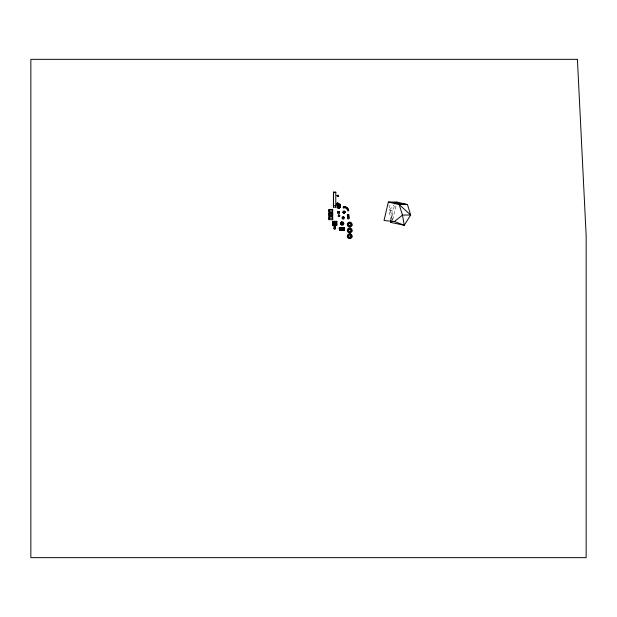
<?xml version="1.0" encoding="UTF-8"?>
<svg xmlns="http://www.w3.org/2000/svg" width="617" height="617" viewBox="0 0 617 617"><rect width="100%" height="100%" fill="white"/><g stroke="black" fill="none" stroke-linecap="round" stroke-linejoin="round"><path stroke-width="0.46" stroke-dasharray="3.08 2.31" d="M391.139 219.729L392.196 210.706L395.15 205.206M392.759 219.583L396.191 204.829M390.592 220.531L389.366 210.042L394.348 204.721M389.366 210.042L392.196 210.706L392.543 220.5M388.957 204.829L392.335 219.583"/><path stroke-width="0.93" d="M343.268 227.742C340.892 225.575 343.785 235.046 343.268 227.742L342.504 227.719L343.237 227.742M341.841 222.367L342.427 223.354L341.841 224.657M337.568 207.003C336.157 207.335 339.111 208.654 339.882 207.682C340.908 206.363 339.211 208.191 339.874 206.95M337.198 204.428L337.568 206.734C337.013 206.595 337.46 203.834 337.568 205.8M337.592 205.021L337.584 204.528M337.568 207.682L337.568 206.911L337.568 207.59M340.445 227.665C339.311 231.468 342.327 231.005 341.186 227.472C339.466 226.994 342.103 228.167 340.445 227.688L341.216 227.688L340.545 227.673M344.147 211.909L343.962 212.456L343.854 211.924L344.363 212.094L343.854 211.924A1.049 1.049 0 0 1 344.301 211.916C344.07 213.012 343.546 211.33 344.394 211.839M337.568 204.983L337.545 204.528M333.442 207.104L333.442 192.118L335.779 192.118L335.779 207.104L333.442 207.104L333.442 192.118M339.874 205.862C340.098 208.245 340.792 204.304 338.34 205.901M334.468 227.125L334.769 225.583L334.877 227.125L334.468 227.125L334.476 225.506M339.882 205.901L340.291 205.515L339.882 205.129L339.874 206.703L339.82 205.978M334.044 224.819L334.807 223.223L335.293 228.807L334.052 228.814L334.044 224.819L333.126 224.172L334.044 225.753M334.252 224.827L334.669 223.385L335.139 228.807M343.098 218.41L343.083 217.261L343.738 217.747L342.821 218.295L343.083 217.261M391.031 220.631L390.816 222.436L404.266 225.267L410.66 214.994L407.482 204.543L396.831 202.06L388.324 202.06L384.036 220.5L394.417 221.542L404.266 225.267L402.477 215.071L399.191 204.589L388.324 202.06L407.482 204.543L399.191 204.589L410.66 214.994L402.477 215.071L394.417 221.542M343.237 217.261L343.253 218.403M337.052 195.751L337.322 195.327M338.162 195.751L337.322 195.998M343.623 212.155L343.978 211.785M335.077 225.321L334.807 223.223M335.779 192.118L335.717 192.573L333.566 192.573M348.412 214.616L348.412 215.04M348.428 215.896L348.458 215.695M348.536 217.361L348.536 216.945M338.772 216.39C338.309 213.737 341.062 216.181 339.18 216.436C337.923 216.868 337.908 214.755 339.149 215.225M338.039 206.302L338.432 206.178L338 204.751L337.607 204.875L338.448 206.279L338 204.751M339.82 207.674L339.82 206.919L339.882 207.682M343.769 212.325L344.363 212.094M343.831 211.947A1.049 1.049 0 0 0 343.823 212.364L343.87 212.425A1.049 1.049 0 0 0 344.286 212.418L343.978 212.047M338.347 206.255L337.607 204.875M337.738 213.058L337.738 211.855L339.473 211.855L339.473 213.058L337.738 213.058L337.738 211.855M339.682 216.043C339.89 214.415 337.584 215.919 339.18 216.436M342.952 218.372L343.746 217.901M342.45 224.657L342.45 222.367M343.384 217.3L343.229 217.824L343.738 217.747M343.862 212.51L344.456 212.063M337.607 206.309L337.19 208.091L337.877 207.196L336.72 203.379L337.908 203.016L339.072 208.5L337.877 207.196M337.908 203.016L336.72 203.379M395.991 203.633L396.831 202.06M338.98 215.51L338.571 214.855M339.473 213.058L339.473 211.855M342.821 218.295L343.121 217.894L342.597 217.917M343.515 217.369L342.597 217.762M337.144 195.412L338.209 195.265L337.908 196.399M337.322 195.543L338.17 195.766M338.147 196.137L338.139 195.319M341.309 224.349L342.42 223.354L342.983 224.349M342.983 222.675L342.474 223.323L343.291 223.207M335.293 225.745L336.203 224.164L335.293 224.819M391.965 221.148L390.816 222.436L390.592 220.531M343.854 211.006L343.507 211.662A2.422 2.422 0 0 0 343.499 212.618L343.823 213.312M334.692 224.079L334.206 228.807M334.052 228.814L335.139 228.637M343.623 217.477L343.191 217.77L343.7 217.608M342.713 218.194L343.114 217.878L342.636 218.063M333.712 223.616L333.712 225.336L332.648 225.336L332.648 221.387L336.897 221.387L336.897 225.336L335.833 225.336L335.833 223.616M338.255 216.706L339.211 216.127M341.563 222.999L341.995 222.752M343.291 223.817L341.864 223.678L342.42 223.354M342.296 224.272L342.728 224.025M341 223.817L342.15 223.755M334.568 225.753L334.877 225.776M345.065 212.541L344.541 212.742A2.422 2.422 0 0 1 343.584 212.757L342.844 212.109L343.623 211.6A2.422 2.422 0 0 1 344.579 211.592L345.242 211.916M339.396 216.305L338.934 216.39M345.003 211.816L344.857 212.464L345.15 211.94M343.823 212.202L344.332 211.978A1.049 1.049 0 0 1 344.325 212.395L344.209 212.31M343.731 206.734L343.168 206.834L343.345 207.852A3.509 3.509 0 0 1 347.687 210.898L348.713 210.721C348.482 208.322 346.114 206.44 343.731 206.734A4.543 4.543 0 0 1 348.613 210.15M343.345 207.852L343.839 207.767M337.892 196.291L337.175 195.89M338.34 205.021C341.525 205.939 340.067 202.762 337.568 204.25M334.877 225.629L334.46 225.637L334.861 225.513L334.877 227.125M338.34 205.129L339.882 205.129M333.566 205.361L335.717 205.361L335.779 207.104M337.931 206.656L338.532 207.266M332.694 209.479L329.085 209.479L329.085 212.248L332.694 212.248L332.694 209.425L328.954 209.425L328.954 212.31L332.694 212.31M329.085 210.867L332.694 210.867M337.746 212.132L339.265 212.155M339.126 212.526L338.147 212.526M337.746 212.718L339.265 212.757M332.694 213.212L329.085 213.212L329.085 215.981L332.694 215.981M329.085 214.593L332.694 214.593M332.694 216.883L328.954 216.822L328.954 219.706L332.694 219.652M329.085 218.264L332.694 218.264M332.648 221.387L336.897 221.387M335.833 224.85L334.707 224.85L335.833 225.112M343.993 213.305C344.471 212.441 343.384 214.114 344.648 212.68A2.422 2.422 0 0 0 344.664 211.724L344.471 211.199M337.746 196.314L337.198 195.898M341 223.207L341.818 223.323L341.309 222.675M338.964 215.24L339.365 215.302M339.065 206.834L340.137 207.196L338.795 205.947M343.708 218.048L343.191 217.901L343.63 218.179M342.628 217.616L343.152 217.77L342.944 217.3M342.296 222.752L342.728 222.999M341.872 223.67L342.42 223.67M341.563 224.025L341.995 224.272M342.705 217.485L343.137 217.77L342.813 217.377M335.293 228.807L334.83 228.807M343.53 218.287L343.206 217.894L343.399 218.364M338.239 207.297L338.71 207.721L338.718 206.417M339.072 208.5L338.71 207.721L338.795 208.585M337.761 203.062L338.887 208.384L336.867 203.332M337.468 203.695L337.8 204.79L337.46 203.703M334.522 223.223L334.645 224.079M339.882 205.021L339.882 204.25L339.882 206.734M337.568 206.001L337.592 206.734M334.676 227.149L334.669 228.282M348.782 216.822L348.721 217.485M348.674 214.5L348.597 215.171M348.574 215.487L348.574 216.312M348.644 216.737L348.644 217.562M348.644 218.21L348.644 218.619M348.52 214.415L348.52 215.24M342.882 223.261L342.882 223.763M341.409 223.261L341.409 223.763M336.674 225.336L336.674 223.616L332.856 223.616L332.856 225.336M336.365 221.727L336.365 225.336M335.609 223.616L335.609 222.668L333.951 222.668L333.951 223.616M333.18 221.727L333.18 225.336M332.694 216.822L332.694 219.706M329.085 216.883L329.085 219.652M340.222 227.55C341.101 234.807 337.414 226.038 340.222 227.55M342.25 227.604C343.129 234.861 339.443 226.092 342.25 227.604M344.325 227.658C345.212 234.915 341.517 226.146 344.325 227.658M342.952 212.109C343.16 213.32 343.414 211.215 342.952 212.109M339.874 204.289L339.82 205.014L339.82 204.258M337.468 195.682L338.016 195.82L337.468 195.682M349.268 226.177L349.083 226.886A2.399 2.399 0 0 1 347.302 224.573L348.034 224.573A1.666 1.666 0 0 0 349.268 226.177M350.325 222.251L350.132 222.961A1.666 1.666 0 0 1 351.366 224.573L352.099 224.573A2.399 2.399 0 0 0 350.325 222.251M349.268 232.054L349.083 232.756A2.399 2.399 0 0 1 347.302 230.442L348.034 230.442A1.666 1.666 0 0 0 349.268 232.054M350.325 228.12L350.132 228.83A1.666 1.666 0 0 1 351.366 230.442L352.099 230.442A2.399 2.399 0 0 0 350.325 228.12M349.268 237.8L349.083 238.509A2.399 2.399 0 0 1 347.302 236.188L348.034 236.188A1.666 1.666 0 0 0 349.268 237.8M350.325 233.874L350.132 234.583A1.666 1.666 0 0 1 351.366 236.188L352.099 236.188A2.399 2.399 0 0 0 350.325 233.874M344.44 211.284L343.746 211.245L344.44 211.284M341.24 221.935L340.329 223.516L341.24 225.089L343.06 225.089L343.97 223.516L343.06 221.935L341.24 221.935M341.486 222.367L340.823 223.516L341.486 224.657L342.805 224.657L343.468 223.516L342.805 222.367L341.486 222.367M342.003 229.994L341.417 230.002L342.003 229.994M340.152 229.91L339.389 229.948L340.121 229.971M341.155 229.94L340.391 229.979L341.155 229.94M343.206 229.994L342.443 230.033L343.206 229.994M344.263 230.018L343.507 230.002L344.263 230.018M339.481 227.658L340.214 227.681L339.481 227.642M341.51 227.712L342.242 227.712L341.479 227.696M343.592 227.766L344.325 227.766L343.592 227.766M577.412 59.34L30.85 59.34L30.85 557.66L586.15 557.66L586.15 235.385L577.412 59.34M332.694 213.15L328.954 213.15L328.954 216.035L332.694 216.035L332.694 213.15M348.728 214.415L347.402 214.415L347.402 215.24L348.728 215.24L348.728 214.415M348.782 215.487L347.448 215.487L347.448 216.312L348.782 216.312L348.782 215.487M348.852 216.737L347.525 216.737L347.525 217.562L348.852 217.562L348.852 216.737M348.967 218.002L347.633 218.002L347.633 218.827L348.967 218.827L348.967 218.002M339.126 212.379L338.147 212.364L339.126 212.379M344.325 227.766L343.561 227.75L344.325 227.789M344.263 230.079L343.499 230.056L344.263 230.079M343.029 218.981L342.743 218.904A1.157 1.157 0 0 1 342.373 216.991A1.157 1.157 0 0 1 344.263 217.469A1.157 1.157 0 0 1 343.029 218.981M348.088 224.141L347.386 223.948A2.399 2.399 0 0 1 349.7 222.174L349.7 222.899A1.666 1.666 0 0 0 348.088 224.141M352.014 225.19L351.312 224.997A1.666 1.666 0 0 1 349.7 226.238L349.7 226.971A2.399 2.399 0 0 0 352.014 225.19M348.088 230.01L347.386 229.817A2.399 2.399 0 0 1 349.7 228.043L349.7 228.776A1.666 1.666 0 0 0 348.088 230.01M352.014 231.059L351.312 230.874A1.666 1.666 0 0 1 349.7 232.108L349.7 232.84A2.399 2.399 0 0 0 352.014 231.059M348.088 235.763L347.386 235.571A2.399 2.399 0 0 1 349.7 233.789L349.7 234.522A1.666 1.666 0 0 0 348.088 235.763M352.014 236.812L351.312 236.62A1.666 1.666 0 0 1 349.7 237.861L349.7 238.586A2.399 2.399 0 0 0 352.014 236.812M349.052 225.483A1.118 1.118 0 0 0 350.818 224.673A1.118 1.118 0 0 0 349.23 223.555A1.118 1.118 0 0 0 349.052 225.483M349.052 231.352A1.118 1.118 0 0 0 350.818 230.542A1.118 1.118 0 0 0 349.23 229.424A1.118 1.118 0 0 0 349.052 231.352M349.052 237.105A1.118 1.118 0 0 0 350.818 236.296A1.118 1.118 0 0 0 349.23 235.177A1.118 1.118 0 0 0 349.052 237.105"/></g></svg>
